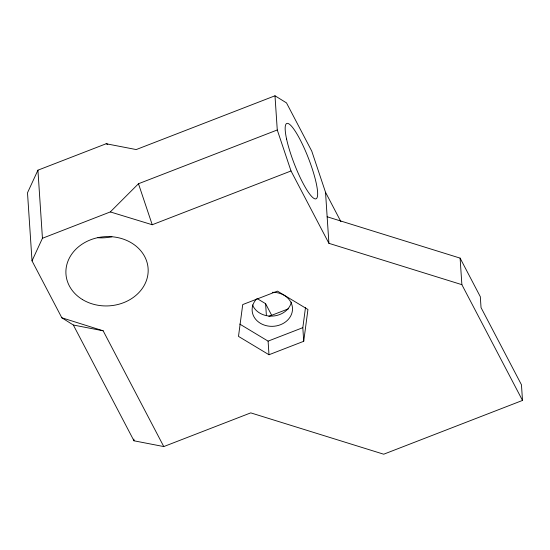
<?xml version="1.0" encoding="UTF-8"?>
<svg xmlns="http://www.w3.org/2000/svg" width="550" height="550" viewBox="0 0 550 550"><rect width="100%" height="100%" fill="white"/><g stroke="black" fill="none" stroke-linecap="round" stroke-linejoin="round"><path stroke-width="0.82" d="M303.717 341.296L307.945 309.485L277.441 291.122L242.722 304.576L238.494 336.387L268.991 354.743L303.717 341.296L302.816 327.676L305.484 307.587M340.918 221.664L325.524 192.266L311.761 151.133L286.495 102.891L274.993 95.789L136.208 149.566L106.157 143.749L37.922 170.184L27.5 192.789L32.024 260.872L61.834 317.79L73.343 325.029L103.152 330.798L163.783 446.572L250.759 412.871L383.707 454.211L522.5 400.434L521.462 384.78L481.037 307.594L480.315 296.704L460.103 258.115L327.154 216.776M32.024 260.872L42.446 238.267L37.922 170.184M42.446 238.267L110.309 211.929L138.476 183.741L277.269 129.972L274.993 95.789M110.309 211.929L152.226 224.744L291.019 170.974L328.914 243.327L461.869 284.666L522.5 400.434M268.874 316.387L288.606 308.743M239.772 324.081L268.091 341.131L302.816 327.676M73.343 325.029L133.98 440.797L163.783 446.572M106.157 143.749L107.786 144.251M61.834 317.79L103.152 330.798M256.891 298.437L265.602 303.683L271.556 315.054M277.269 129.972L291.019 170.974M138.476 183.741L152.226 224.744M460.103 258.115L461.869 284.666M325.524 192.266L328.914 243.327M265.602 303.683L266.393 315.597M268.091 341.131L268.991 354.743M133.863 439.092L133.98 440.797M111.904 236.761A41.174 34.65 -3.8 0 1 97.921 237.731M272.305 292.304A20.206 17.002 -3.8 0 1 292.057 312.51A20.206 17.002 -3.8 0 1 264.014 324.995A20.206 17.002 -3.8 0 1 256.059 299.537M291.431 302.087A20.206 17.002 -3.8 0 1 272.91 316.064A20.206 17.002 -3.8 0 1 252.498 304.906M286.584 139.054A40.411 7.611 68.8 0 0 314.559 198.715A40.411 7.611 68.8 0 0 303.043 145.585A40.411 7.611 68.8 0 0 286.584 139.054M82.617 299.647A41.174 34.65 -3.8 0 0 147.922 274.34A41.174 34.65 -3.8 0 0 90.558 239.814A41.174 34.65 -3.8 0 0 82.617 299.647"/></g></svg>
